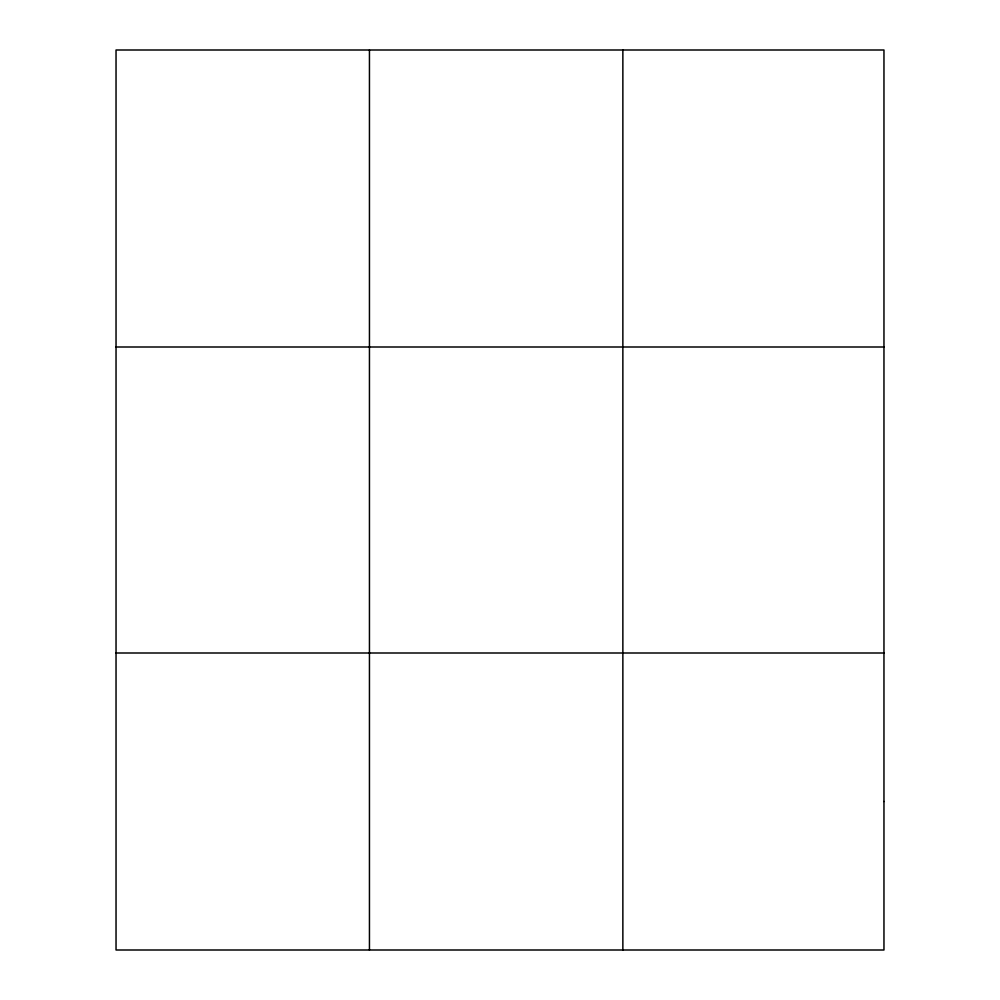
<?xml version="1.0" encoding="UTF-8"?>
<svg xmlns="http://www.w3.org/2000/svg" width="1000" height="1000" viewBox="0 0 1000 1000"><rect width="100%" height="100%" fill="white"/><g stroke="black" fill="none" stroke-linecap="round" stroke-linejoin="round"><path stroke-width="1.5" d="M369.45 50L369.45 950M622.863 50L622.863 950M116.037 347L883.962 347M116.037 653L883.962 653M883.962 801.5L883.962 950L116.037 950L116.037 50L883.962 50L883.962 801.5"/></g></svg>
